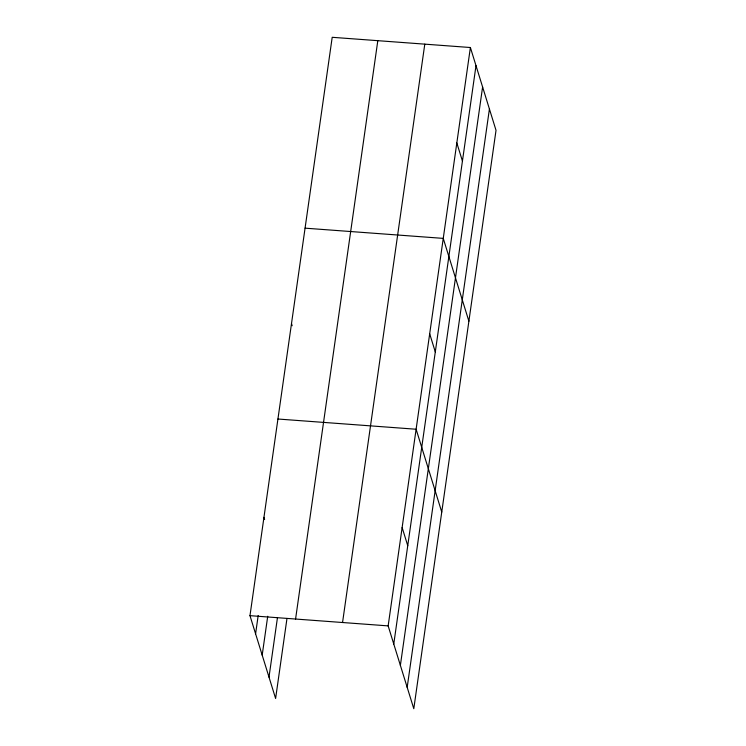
<?xml version="1.0" encoding="UTF-8"?>
<svg xmlns="http://www.w3.org/2000/svg" width="746" height="746" viewBox="0 0 746 746"><rect width="100%" height="100%" fill="white"/><g stroke="black" fill="none" stroke-linecap="round" stroke-linejoin="round"><path stroke-width="1.12" d="M286.986 618.453L275.61 698.48L249.975 615.664L332.203 37.3L470.39 47.52L496.025 130.336L413.797 708.7L388.153 625.885L470.39 47.52M255.589 633.792L258.191 615.497M262.191 655.137L267.721 616.271M268.998 677.135L277.456 617.679M295.575 619.04L377.812 40.676M342.554 622.509L424.791 44.145M393.767 644.012L476.004 65.648M400.378 665.357L482.606 86.993M407.185 687.355L489.423 108.991M305.067 228.164L443.255 238.384L468.889 321.2M277.932 419.019L416.119 429.239L441.753 512.054M249.975 615.664L388.153 625.885M456.822 142.952L462.436 161.08M429.687 333.807L435.3 351.935M402.141 527.562L407.745 545.69M291.5 323.587L292.162 325.722M263.953 517.342L264.616 519.477"/></g></svg>
